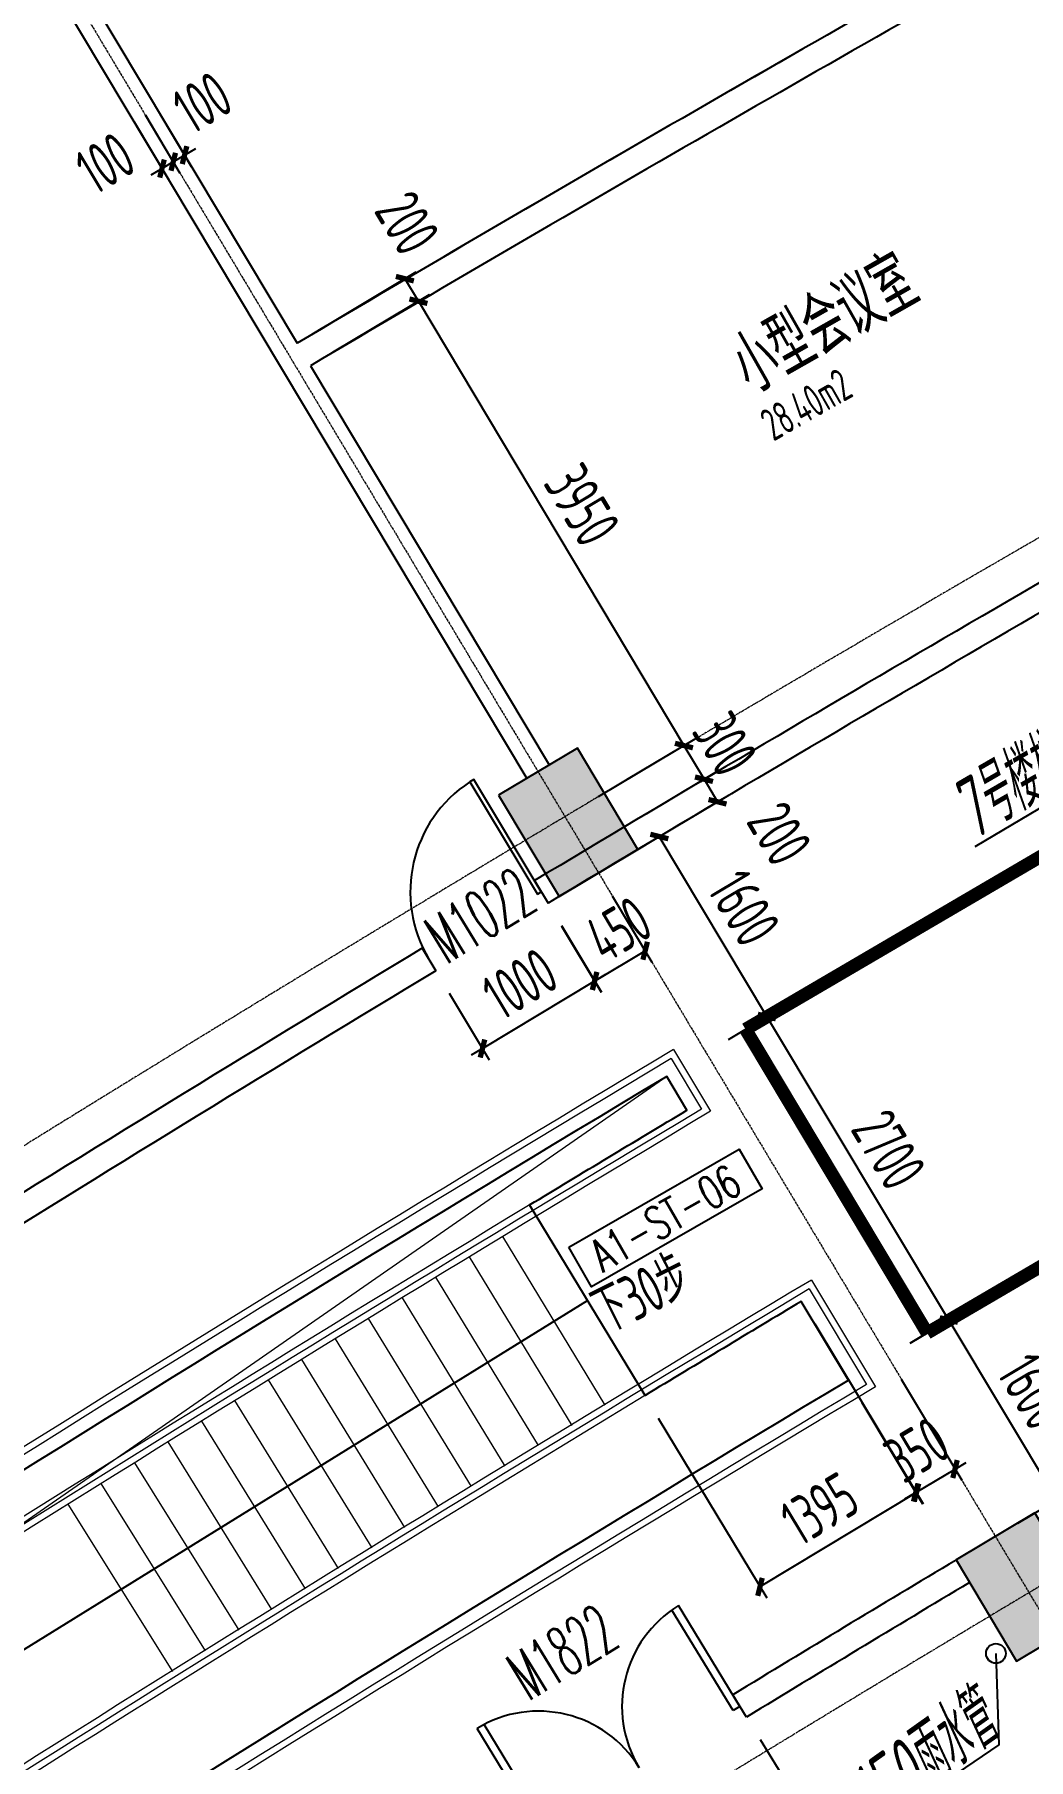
# Model space of a CAD drawing. Header units: millimetres. Extents: x 0 to 12110233, y -6694180 to 0.
# Drawn here: x 11616322 to 11623906, y -6436506 to -6423342 of the extents above; entities that cross this region are included whole.
import ezdxf
from ezdxf.enums import TextEntityAlignment as Align

# ---------------------------------------------------------------- set-up
doc = ezdxf.new("R2010")
doc.units = ezdxf.units.MM
doc.header["$LTSCALE"] = 10
for name, pattern in [('A1-RG-AXIS-3~4F$0$CENTER', [50.8, 31.75, -6.35, 6.35, -6.35]), ('A1-RI-F3$0$DASHDOT', [1, 0.5, -0.25, 0, -0.25]), ('A1-RI-F3$0$HIDDEN2', [0.1875, 0.125, -0.0625])]:
    doc.linetypes.add(name, pattern=pattern)
for name, color, linetype in [('A1-RD-3F$0$A-GLAZ', 140, 'Continuous'), ('A1-RD-3F$0$A-louban', 5, 'Continuous'), ('A1-RG-AXIS-3~4F$0$A-COLU-HATH', 8, 'Continuous'), ('A1-RG-AXIS-3~4F$0$A-COLUMN', 7, 'Continuous'), ('A1-RG-AXIS-3~4F$0$A2-RG-AXIS-150$0$A-DIMS-100', 1, 'Continuous'), ('A1-RI-F3$0$$1$A-SYMB-NUMB-T', 4, 'Continuous'), ('A1-RI-F3$0$$3$A-SYMB', 4, 'Continuous'), ('A1-RI-F3$0$0M-防火分区、防烟分区', 30, 'A1-RI-F3$0$DASHDOT'), ('A1-RI-F3$0$0P-RW-GR-V', 210, 'Continuous'), ('A1-RI-F3$0$A-DIMS-1：100', 1, 'Continuous'), ('A1-RI-F3$0$A-DOOR', 32, 'Continuous'), ('A1-RI-F3$0$A-FUZHUXIAN', 55, 'A1-RI-F3$0$HIDDEN2'), ('A1-RI-F3$0$A-SYMB', 4, 'Continuous'), ('A1-RI-F3$0$A-SYMB-AREA', 4, 'Continuous'), ('A1-RI-F3$0$A-SYMB-NAME', 4, 'Continuous'), ('A1-RI-F3$0$A-SYMB-STRS', 1, 'Continuous'), ('A1-RI-F3$0$A-TEXT', 4, 'Continuous'), ('A1-RI-F3$0$A-TEXT1', 4, 'Continuous'), ('A1-RI-F3$0$A-WALL', 7, 'Continuous'), ('A1-RI-F3$0$A1-RI-F3$0$A-DETL-PEN1', 245, 'Continuous'), ('A1-RI-F3$0$A1-RI-F3$0$A-DETL-PEN2', 233, 'Continuous'), ('A1-RI-F3$0$Crescent canopy$0$A-DETL-PEN1', 245, 'Continuous'), ('A1-RI-F3$0$Crescent canopy$0$A-DETL-PEN2', 233, 'Continuous'), ('A1-RI-F3$0$N-SYMB-DOOR', 13, 'Continuous'), ('A1-RI-F3$0$N-SYMB-DOOR1', 13, 'Continuous'), ('A1-RI-F3$0$N-SYMB-DOOR2', 13, 'Continuous')]:
    doc.layers.add(name, color=color, linetype=linetype)
for name, color, linetype, lineweight in [('A1-RG-AXIS-3~4F$0$A-GRID', 1, 'A1-RG-AXIS-3~4F$0$CENTER', 9), ('A1-RI-F3$0$A-HOLE', 2, 'Continuous', 5), ('A1-RI-F3$0$A-STRA-HRAL', 3, 'Continuous', 9), ('A1-RI-F3$0$A-STRS', 50, 'Continuous', 9)]:
    doc.layers.add(name, color=color, linetype=linetype, lineweight=lineweight)
doc.styles.add('A1-RG-AXIS-3~4F$0$A2-RG-AXIS-150$0$XD2008', font='romans.shx', dxfattribs={"width": 0.7})
doc.styles.add('A1-RI-F3$0$$1$ECADI-TXT', font='simplex.shx', dxfattribs={"bigfont": 'hztxt.shx'})
doc.styles.add('A1-RI-F3$0$ECADI', font='gbeitc.shx', dxfattribs={"width": 0.7, "bigfont": 'gbcbig.shx'})
doc.styles.add('A1-RI-F3$0$ECADI-SYM', font='simplex.shx', dxfattribs={"width": 0.7, "bigfont": 'hztxt.shx'})
doc.styles.add('A1-RI-F3$0$HZTXT', font='hzs-1.shx', dxfattribs={"width": 0.7, "bigfont": 'xd-hztxt.shx'})
doc.styles.add('A1-RI-F3$0$XD2008', font='xd-hzs.shx', dxfattribs={"width": 0.7, "bigfont": 'xd-hztxt.shx'})
doc.dimstyles.new('A1-RG-AXIS-3~4F$0$A2-RG-AXIS-150$0$XD100', dxfattribs={"dimscale": 100, "dimtxt": 5.5, "dimasz": 1.5, "dimexe": 1, "dimexo": 2, "dimgap": 0.5, "dimtad": 1, "dimdec": 0, "dimdsep": 46, "dimtxsty": 'A1-RG-AXIS-3~4F$0$A2-RG-AXIS-150$0$XD2008', "dimblk": 'A1-RG-AXIS-3~4F$0$A2-RG-AXIS-150$0$_ArchTick', "dimcen": 2.5, "dimclrt": 4, "dimaunit": 1, "dimadec": 3, "dimazin": 0, "dimtfac": 1, "dimtdec": 0, "dimtix": 1, "dimtmove": 0, "dimatfit": 3, "dimfxl": 0, "dimtolj": 1, "dimtzin": 0, "dimarcsym": 0})
doc.dimstyles.new('A1-RI-F3$0$XD100$0', dxfattribs={"dimscale": 100, "dimtxt": 3.5, "dimasz": 2, "dimexe": 1, "dimexo": 2, "dimgap": 1, "dimtad": 1, "dimdec": 0, "dimdsep": 46, "dimtxsty": 'A1-RI-F3$0$XD2008', "dimblk1": 'A1-RI-F3$0$_ArchTick', "dimblk2": 'A1-RI-F3$0$_ArchTick', "dimsah": 1, "dimcen": 2.5, "dimclrd": 1, "dimclre": 1, "dimclrt": 4, "dimaunit": 1, "dimadec": 0, "dimazin": 0, "dimtfac": 1, "dimtdec": 0, "dimtix": 1, "dimtmove": 2, "dimatfit": 3, "dimfxl": 0, "dimtolj": 1, "dimtzin": 0, "dimarcsym": 0})

# ---------------------------------------------------------------- blocks, each defined once
blk = doc.blocks.new('A1-RI-F3$0$A1wenzi')
at = {"layer": 'A1-RI-F3$0$A-SYMB-NAME', "style": 'A1-RI-F3$0$HZTXT', "width": 0.7}
blk.add_attdef('QIANGDIANG', (11589786, -6445221), '', height=350, dxfattribs=at)
blk = doc.blocks.new('A1-RI-F3$0$$1$ECADI-TAG-CODE')
at = {"layer": 'A1-RI-F3$0$$1$A-SYMB-NUMB-T', "color": 1}
blk.add_lwpolyline([(0, 3.5), (15, 3.5), (15, 0), (0, 0)], close=True, dxfattribs=at)
at = {"layer": 'A1-RI-F3$0$$1$A-SYMB-NUMB-T', "style": 'A1-RI-F3$0$$1$ECADI-TXT', "width": 0.7}
blk.add_attdef('CODE', text='', height=2.5, dxfattribs=at).set_placement((7.5, 1.75), align=Align.MIDDLE_CENTER)
blk = doc.blocks.new('A1-RD-3F')
at = {"layer": 'A1-RD-3F$0$A-GLAZ', "ltscale": 0.25}
for radius, start, end in [(292500, 108.926088, 127.887577), (292800, 117.388439, 127.828852)]:
    blk.add_arc((11778731.9, -6694178.6), radius, start, end, dxfattribs=at)
at = {"layer": 'A1-RD-3F$0$A-louban'}
blk.add_lwpolyline([(11592588.1, -6454464.8), (11599156.3, -6462911.6, -0.0824084), (11683479, -6417305.5)], format="xyb", dxfattribs=at)
blk.add_lwpolyline([(11620099.3, -6432273.8, -0.0011445), (11621300, -6431550.3), (11621146, -6431292.8, 0.0212414), (11599681.6, -6445423.8), (11601257.4, -6447607.7, -0.0209655), (11622531.6, -6433610.2), (11622172.4, -6433009.4, 0.0011429), (11620980, -6433727.9)], format="xyb", close=True, dxfattribs=at)
blk = doc.blocks.new('A1-RI-F3$0$_ArchTick')
at = {"color": 0, "linetype": 'ByBlock', "const_width": 0.4}
blk.add_lwpolyline([(-0.5, -0.5), (0.5, 0.5)], dxfattribs=at)
blk = doc.blocks.new('*D181')
at = {"layer": 'A1-RI-F3$0$A-DIMS-1：100', "color": 1, "linetype": 'ByBlock', "lineweight": -2}
for p, q in [((11621859, -6436352), (11622223, -6436946)), ((11620636, -6437801), (11622171, -6436860)), ((11620325, -6437293), (11620688, -6437886))]:
    blk.add_line(p, q, dxfattribs=at)
at = {"layer": 'A1-RI-F3$0$A-DIMS-1：100', "color": 1, "linetype": 'ByBlock', "lineweight": -2, "xscale": 100, "yscale": 100, "zscale": 100}
for p, rotation in [((11622171, -6436860), 31.48897489353568), ((11620636, -6437801), 211.4889748935356)]:
    blk.add_blockref('A1-RI-F3$0$_ArchTick', p, dxfattribs=dict(at, rotation=rotation))
at = {"layer": 'A1-RI-F3$0$A-DIMS-1：100', "color": 4, "linetype": 'ByBlock', "insert": (11621260, -6437096), "char_height": 350, "attachment_point": 5, "rotation": 31.489, "style": 'A1-RI-F3$0$XD2008'}
blk.add_mtext('\\A1;1800', dxfattribs=at)
blk = doc.blocks.new('A1-RI-F3$0$A-X-D2-60$0$d1000')
at = {"layer": 'A1-RI-F3$0$A-DOOR'}
blk.add_lwpolyline([(1257258, 175907), (1257258, 175942), (1256258, 175942), (1256258, 175907)], close=True, dxfattribs=at)
blk.add_arc((1257258, 175942), 1000, 182.0058, 269.9549, dxfattribs=at)
blk = doc.blocks.new('A1-RI-F3$0$5erhfh')
at = {"layer": 'A1-RI-F3$0$A-SYMB-AREA', "style": 'A1-RI-F3$0$ECADI', "width": 0.7}
blk.add_attdef('340M2', text='', height=2.5, dxfattribs=at).set_placement((0, 1.25), align=Align.MIDDLE_LEFT)
at = {"layer": 'A1-RI-F3$0$A-SYMB-NAME', "style": 'A1-RI-F3$0$ECADI', "width": 0.7}
blk.add_attdef('CHINESENAME', (-12.29, 3.09), '', height=4.5, dxfattribs=at)
blk = doc.blocks.new('*D200')
at = {"layer": 'A1-RI-F3$0$A-DIMS-1：100', "color": 1, "linetype": 'ByBlock', "lineweight": -2}
for p, q in [((11618599, -6425766), (11619337, -6425326)), ((11619251, -6425377), (11621277, -6428768)), ((11620625, -6429157), (11621363, -6428717))]:
    blk.add_line(p, q, dxfattribs=at)
at = {"layer": 'A1-RI-F3$0$A-DIMS-1：100', "color": 1, "linetype": 'ByBlock', "lineweight": -2, "xscale": 100, "yscale": 100, "zscale": 100}
for p, rotation in [((11619251, -6425377), 120.8566284943706), ((11621277, -6428768), 300.8566284943706)]:
    blk.add_blockref('A1-RI-F3$0$_ArchTick', p, dxfattribs=dict(at, rotation=rotation))
at = {"layer": 'A1-RI-F3$0$A-DIMS-1：100', "color": 4, "linetype": 'ByBlock', "insert": (11620500, -6426932), "char_height": 350, "attachment_point": 5, "rotation": 300.8566, "style": 'A1-RI-F3$0$XD2008'}
blk.add_mtext('\\A1;3950', dxfattribs=at)
blk = doc.blocks.new('*D201')
at = {"layer": 'A1-RI-F3$0$A-DIMS-1：100', "color": 1, "linetype": 'ByBlock', "lineweight": -2}
for p, q in [((11618497, -6425595), (11619234, -6425154)), ((11619251, -6425377), (11619148, -6425205)), ((11618599, -6425766), (11619336, -6425326))]:
    blk.add_line(p, q, dxfattribs=at)
at = {"layer": 'A1-RI-F3$0$A-DIMS-1：100', "color": 1, "linetype": 'ByBlock', "lineweight": -2, "xscale": 100, "yscale": 100, "zscale": 100}
for p, rotation in [((11619148, -6425205), 120.8749602103456), ((11619251, -6425377), 300.8749602103456)]:
    blk.add_blockref('A1-RI-F3$0$_ArchTick', p, dxfattribs=dict(at, rotation=rotation))
at = {"layer": 'A1-RI-F3$0$A-DIMS-1：100', "color": 4, "linetype": 'ByBlock', "insert": (11619166, -6424781), "char_height": 350, "attachment_point": 5, "rotation": 300.875, "style": 'A1-RI-F3$0$XD2008'}
blk.add_mtext('\\A1;200', dxfattribs=at)
blk = doc.blocks.new('*D334')
at = {"layer": 'A1-RI-F3$0$A-DIMS-1：100', "color": 1, "linetype": 'ByBlock', "lineweight": -2}
for p, q in [((11623004, -6433328), (11623384, -6433101)), ((11623298, -6433152), (11624119, -6434525)), ((11623825, -6434701), (11624205, -6434474))]:
    blk.add_line(p, q, dxfattribs=at)
at = {"layer": 'A1-RI-F3$0$A-DIMS-1：100', "color": 1, "linetype": 'ByBlock', "lineweight": -2, "xscale": 100, "yscale": 100, "zscale": 100}
for p, rotation in [((11623298, -6433152), 120.8749602104098), ((11624119, -6434525), 300.8749602104098)]:
    blk.add_blockref('A1-RI-F3$0$_ArchTick', p, dxfattribs=dict(at, rotation=rotation))
at = {"layer": 'A1-RI-F3$0$A-DIMS-1：100', "color": 4, "linetype": 'ByBlock', "insert": (11623944, -6433697), "char_height": 350, "attachment_point": 5, "rotation": 300.875, "style": 'A1-RI-F3$0$XD2008'}
blk.add_mtext('\\A1;1600', dxfattribs=at)
blk = doc.blocks.new('*D335')
at = {"layer": 'A1-RI-F3$0$A-DIMS-1：100', "color": 1, "linetype": 'ByBlock', "lineweight": -2}
for p, q in [((11621618, -6431010), (11621994, -6430785)), ((11623297, -6433152), (11621909, -6430836)), ((11623006, -6433326), (11623383, -6433100))]:
    blk.add_line(p, q, dxfattribs=at)
at = {"layer": 'A1-RI-F3$0$A-DIMS-1：100', "color": 1, "linetype": 'ByBlock', "lineweight": -2, "xscale": 100, "yscale": 100, "zscale": 100}
for p, rotation in [((11621909, -6430836), 120.93862216138), ((11623297, -6433152), 300.93862216138)]:
    blk.add_blockref('A1-RI-F3$0$_ArchTick', p, dxfattribs=dict(at, rotation=rotation))
at = {"layer": 'A1-RI-F3$0$A-DIMS-1：100', "color": 4, "linetype": 'ByBlock', "insert": (11622839, -6431852), "char_height": 350, "attachment_point": 5, "rotation": 300.9386, "style": 'A1-RI-F3$0$XD2008'}
blk.add_mtext('\\A1;2700', dxfattribs=at)
blk = doc.blocks.new('*D336')
at = {"layer": 'A1-RI-F3$0$A-DIMS-1：100', "color": 1, "linetype": 'ByBlock', "lineweight": -2}
for p, q in [((11620797, -6429637), (11621175, -6429411)), ((11621910, -6430836), (11621089, -6429462)), ((11621618, -6431010), (11621996, -6430784))]:
    blk.add_line(p, q, dxfattribs=at)
at = {"layer": 'A1-RI-F3$0$A-DIMS-1：100', "color": 1, "linetype": 'ByBlock', "lineweight": -2, "xscale": 100, "yscale": 100, "zscale": 100}
for p, rotation in [((11621089, -6429462), 120.8749602104617), ((11621910, -6430836), 300.8749602104617)]:
    blk.add_blockref('A1-RI-F3$0$_ArchTick', p, dxfattribs=dict(at, rotation=rotation))
at = {"layer": 'A1-RI-F3$0$A-DIMS-1：100', "color": 4, "linetype": 'ByBlock', "insert": (11621736, -6430008), "char_height": 350, "attachment_point": 5, "rotation": 300.875, "style": 'A1-RI-F3$0$XD2008'}
blk.add_mtext('\\A1;1600', dxfattribs=at)
blk = doc.blocks.new('*D338')
at = {"layer": 'A1-RI-F3$0$A-DIMS-1：100', "color": 1, "linetype": 'ByBlock', "lineweight": -2}
for p, q in [((11620342, -6430142), (11620648, -6430650)), ((11620596, -6430564), (11620682, -6430512)), ((11619740, -6431080), (11620596, -6430564)), ((11619486, -6430658), (11619791, -6431165)), ((11619740, -6431080), (11619654, -6431131))]:
    blk.add_line(p, q, dxfattribs=at)
at = {"layer": 'A1-RI-F3$0$A-DIMS-1：100', "color": 1, "linetype": 'ByBlock', "lineweight": -2, "xscale": 100, "yscale": 100, "zscale": 100}
for p, rotation in [((11620596, -6430564), 211.0516272449385), ((11619740, -6431080), 31.05162724493853)]:
    blk.add_blockref('A1-RI-F3$0$_ArchTick', p, dxfattribs=dict(at, rotation=rotation))
at = {"layer": 'A1-RI-F3$0$A-DIMS-1：100', "color": 4, "linetype": 'ByBlock', "insert": (11620026, -6430586), "char_height": 350, "attachment_point": 5, "rotation": 31.0516, "style": 'A1-RI-F3$0$XD2008'}
blk.add_mtext('\\A1;1000', dxfattribs=at)
blk = doc.blocks.new('*D339')
at = {"layer": 'A1-RI-F3$0$A-DIMS-1：100', "color": 1, "linetype": 'ByBlock', "lineweight": -2}
for p, q in [((11620730, -6429914), (11621032, -6430420)), ((11620343, -6430145), (11620646, -6430651)), ((11620595, -6430565), (11620981, -6430334))]:
    blk.add_line(p, q, dxfattribs=at)
at = {"layer": 'A1-RI-F3$0$A-DIMS-1：100', "color": 1, "linetype": 'ByBlock', "lineweight": -2, "xscale": 100, "yscale": 100, "zscale": 100}
for p, rotation in [((11620981, -6430334), 30.87496021033841), ((11620595, -6430565), 210.8749602103384)]:
    blk.add_blockref('A1-RI-F3$0$_ArchTick', p, dxfattribs=dict(at, rotation=rotation))
at = {"layer": 'A1-RI-F3$0$A-DIMS-1：100', "color": 4, "linetype": 'ByBlock', "insert": (11620778, -6430171), "char_height": 350, "attachment_point": 5, "rotation": 30.875, "style": 'A1-RI-F3$0$XD2008'}
blk.add_mtext('\\A1;450', dxfattribs=at)
blk = doc.blocks.new('*D340')
at = {"layer": 'A1-RI-F3$0$A-DIMS-1：100', "color": 1, "linetype": 'ByBlock', "lineweight": -2}
for p, q in [((11620841, -6429028), (11621362, -6428717)), ((11621277, -6428768), (11621225, -6428682)), ((11621277, -6428768), (11621430, -6429025)), ((11620995, -6429286), (11621516, -6428974)), ((11621430, -6429025), (11621482, -6429111))]:
    blk.add_line(p, q, dxfattribs=at)
at = {"layer": 'A1-RI-F3$0$A-DIMS-1：100', "color": 1, "linetype": 'ByBlock', "lineweight": -2, "xscale": 100, "yscale": 100, "zscale": 100}
for p, rotation in [((11621277, -6428768), 300.8749602101616), ((11621430, -6429025), 120.8749602101616)]:
    blk.add_blockref('A1-RI-F3$0$_ArchTick', p, dxfattribs=dict(at, rotation=rotation))
at = {"layer": 'A1-RI-F3$0$A-DIMS-1：100', "color": 4, "linetype": 'ByBlock', "insert": (11621590, -6428756), "char_height": 350, "attachment_point": 5, "rotation": 300.875, "style": 'A1-RI-F3$0$XD2008'}
blk.add_mtext('\\A1;300', dxfattribs=at)
blk = doc.blocks.new('*D341')
at = {"layer": 'A1-RI-F3$0$A-DIMS-1：100', "color": 1, "linetype": 'ByBlock', "lineweight": -2}
for p, q in [((11620995, -6429286), (11621516, -6428974)), ((11621430, -6429025), (11621533, -6429197)), ((11621097, -6429457), (11621619, -6429146))]:
    blk.add_line(p, q, dxfattribs=at)
at = {"layer": 'A1-RI-F3$0$A-DIMS-1：100', "color": 1, "linetype": 'ByBlock', "lineweight": -2, "xscale": 100, "yscale": 100, "zscale": 100}
for p, rotation in [((11621430, -6429025), 120.8749777688524), ((11621533, -6429197), 300.8749777688524)]:
    blk.add_blockref('A1-RI-F3$0$_ArchTick', p, dxfattribs=dict(at, rotation=rotation))
at = {"layer": 'A1-RI-F3$0$A-DIMS-1：100', "color": 4, "linetype": 'ByBlock', "insert": (11622005, -6429441), "char_height": 350, "attachment_point": 5, "rotation": 300.875, "style": 'A1-RI-F3$0$XD2008'}
blk.add_mtext('\\A1;200', dxfattribs=at)
blk = doc.blocks.new('*D392')
at = {"layer": 'A1-RI-F3$0$A-DIMS-1：100', "color": 1, "linetype": 'ByBlock', "lineweight": -2}
for p, q in [((11622935, -6433602), (11623397, -6434375)), ((11622634, -6433782), (11623096, -6434554)), ((11623045, -6434469), (11623345, -6434289)), ((11623345, -6434289), (11623431, -6434238)), ((11623045, -6434469), (11622959, -6434520))]:
    blk.add_line(p, q, dxfattribs=at)
at = {"layer": 'A1-RI-F3$0$A-DIMS-1：100', "color": 1, "linetype": 'ByBlock', "lineweight": -2, "xscale": 100, "yscale": 100, "zscale": 100}
for p, rotation in [((11623345, -6434289), 210.8749602102899), ((11623045, -6434469), 30.87496021028986)]:
    blk.add_blockref('A1-RI-F3$0$_ArchTick', p, dxfattribs=dict(at, rotation=rotation))
at = {"layer": 'A1-RI-F3$0$A-DIMS-1：100', "color": 4, "linetype": 'ByBlock', "insert": (11623054, -6434143), "char_height": 350, "attachment_point": 5, "rotation": 30.875, "style": 'A1-RI-F3$0$XD2008'}
blk.add_mtext('\\A1;350', dxfattribs=at)
blk = doc.blocks.new('*D393')
at = {"layer": 'A1-RI-F3$0$A-DIMS-1：100', "color": 1, "linetype": 'ByBlock', "lineweight": -2}
for p, q in [((11622276, -6433181), (11623103, -6434554)), ((11621081, -6433900), (11621909, -6435273)), ((11623051, -6434468), (11621857, -6435188))]:
    blk.add_line(p, q, dxfattribs=at)
at = {"layer": 'A1-RI-F3$0$A-DIMS-1：100', "color": 1, "linetype": 'ByBlock', "lineweight": -2, "xscale": 100, "yscale": 100, "zscale": 100}
for p, rotation in [((11623051, -6434468), 31.07202063907002), ((11621857, -6435188), 211.07202063907)]:
    blk.add_blockref('A1-RI-F3$0$_ArchTick', p, dxfattribs=dict(at, rotation=rotation))
at = {"layer": 'A1-RI-F3$0$A-DIMS-1：100', "color": 4, "linetype": 'ByBlock', "insert": (11622312, -6434592), "char_height": 350, "attachment_point": 5, "rotation": 31.072, "style": 'A1-RI-F3$0$XD2008'}
blk.add_mtext('\\A1;1395', dxfattribs=at)
blk = doc.blocks.new('*D402')
at = {"layer": 'A1-RI-F3$0$A-DIMS-1：100', "color": 1, "linetype": 'ByBlock', "lineweight": -2}
for p, q in [((11617252, -6423903), (11617518, -6424348)), ((11617167, -6423955), (11617432, -6424399)), ((11617381, -6424313), (11617295, -6424365)), ((11617381, -6424313), (11617467, -6424262)), ((11617467, -6424262), (11617553, -6424211))]:
    blk.add_line(p, q, dxfattribs=at)
at = {"layer": 'A1-RI-F3$0$A-DIMS-1：100', "color": 1, "linetype": 'ByBlock', "lineweight": -2, "xscale": 100, "yscale": 100, "zscale": 100}
for p, rotation in [((11617467, -6424262), 210.8749602106316), ((11617381, -6424313), 30.87496021063167)]:
    blk.add_blockref('A1-RI-F3$0$_ArchTick', p, dxfattribs=dict(at, rotation=rotation))
at = {"layer": 'A1-RI-F3$0$A-DIMS-1：100', "color": 4, "linetype": 'ByBlock', "insert": (11617603, -6423860), "char_height": 350, "attachment_point": 5, "rotation": 30.875, "style": 'A1-RI-F3$0$XD2008'}
blk.add_mtext('\\A1;100', dxfattribs=at)
blk = doc.blocks.new('*D403')
at = {"layer": 'A1-RI-F3$0$A-DIMS-1：100', "color": 1, "linetype": 'ByBlock', "lineweight": -2}
for p, q in [((11617083, -6424009), (11617346, -6424450)), ((11617168, -6423958), (11617432, -6424399)), ((11617381, -6424313), (11617295, -6424365)), ((11617381, -6424313), (11617467, -6424262)), ((11617295, -6424365), (11617209, -6424416))]:
    blk.add_line(p, q, dxfattribs=at)
at = {"layer": 'A1-RI-F3$0$A-DIMS-1：100', "color": 1, "linetype": 'ByBlock', "lineweight": -2, "xscale": 100, "yscale": 100, "zscale": 100}
for p, rotation in [((11617295, -6424365), 30.87496021017363), ((11617381, -6424313), 210.8749602101736)]:
    blk.add_blockref('A1-RI-F3$0$_ArchTick', p, dxfattribs=dict(at, rotation=rotation))
at = {"layer": 'A1-RI-F3$0$A-DIMS-1：100', "color": 4, "linetype": 'ByBlock', "insert": (11616862, -6424323), "char_height": 350, "attachment_point": 5, "rotation": 30.875, "style": 'A1-RI-F3$0$XD2008'}
blk.add_mtext('\\A1;100', dxfattribs=at)
blk = doc.blocks.new('A1-RI-F3$0$mc')
at = {"layer": 'A1-RI-F3$0$N-SYMB-DOOR', "style": 'A1-RI-F3$0$ECADI-SYM', "width": 0.7}
for tag, p in [('门窗主编号1', (55.7, -311.3)), ('门窗主编号2', (667.6, -311.3))]:
    blk.add_attdef(tag, p, '', height=180, dxfattribs=at)
at = {"layer": 'A1-RI-F3$0$N-SYMB-DOOR', "style": 'A1-RI-F3$0$ECADI-SYM', "width": 0.7, "flags": 1}
for tag, p in [('洞口尺寸(宽X高)', (55.6, -717.2)), ('备注', (57.1, -921.2))]:
    blk.add_attdef(tag, p, '', height=180, dxfattribs=at)
at = {"layer": 'A1-RI-F3$0$N-SYMB-DOOR1', "style": 'A1-RI-F3$0$ECADI-SYM', "width": 0.7}
blk.add_attdef('门窗辅编号1', (55.7, -516.1), '', height=180, dxfattribs=at)
at = {"layer": 'A1-RI-F3$0$N-SYMB-DOOR2', "style": 'A1-RI-F3$0$ECADI-SYM', "width": 0.7}
blk.add_attdef('门窗辅编号2', (311.5, -516.1), '', height=180, dxfattribs=at)
blk = doc.blocks.new('A1-RG-AXIS-3~4F$0$A2-RG-AXIS-150$0$_ArchTick')
at = {"color": 0, "linetype": 'ByBlock', "const_width": 0.4}
blk.add_lwpolyline([(-0.5, -0.5), (0.5, 0.5)], dxfattribs=at)
blk = doc.blocks.new('*D711')
at = {"layer": 'A1-RG-AXIS-3~4F$0$A2-RG-AXIS-150$0$A-DIMS-100', "color": 0, "lineweight": -2, "ltscale": 3}
for p, q in [((11670910, -6387267), (11670916, -6387284)), ((11580897, -6435951), (11580908, -6435965))]:
    blk.add_line(p, q, dxfattribs=at)
blk.add_arc((11778732, -6694179), 325182, 109.35703, 127.45663, dxfattribs=at)
at = {"layer": 'A1-RG-AXIS-3~4F$0$A2-RG-AXIS-150$0$A-DIMS-100', "color": 0, "lineweight": -2, "ltscale": 3, "xscale": 150, "yscale": 150, "zscale": 150}
for p, rotation in [((11670949, -6387378), 19.35703132825471), ((11580969, -6436044), 217.4566338573137)]:
    blk.add_blockref('A1-RG-AXIS-3~4F$0$A2-RG-AXIS-150$0$_ArchTick', p, dxfattribs=dict(at, rotation=rotation))
at = {"layer": 'A1-RG-AXIS-3~4F$0$A2-RG-AXIS-150$0$A-DIMS-100', "color": 4, "ltscale": 3, "insert": (11623903, -6407911), "char_height": 375, "attachment_point": 5, "rotation": 28.4068, "style": 'A1-RG-AXIS-3~4F$0$A2-RG-AXIS-150$0$XD2008'}
blk.add_mtext('\\A1;18°5\'59"', dxfattribs=at)
blk = doc.blocks.new('A1-RG-AXIS-3~4F$0$colu')
at = {"layer": 'A1-RG-AXIS-3~4F$0$A-COLU-HATH', "linetype": 'ByBlock'}
h = blk.add_hatch(color=256, dxfattribs=at)
h.paths.add_polyline_path([(11645506, -6407138), (11645842, -6407864), (11645388, -6408074), (11645053, -6407348)])
h.paths.add_polyline_path([(11672567, -6404095), (11672841, -6404846), (11673311, -6404675), (11673037, -6403924)])
h.paths.add_polyline_path([(11669749, -6396288), (11670092, -6397229), (11670562, -6397058), (11670219, -6396117)])
h.paths.add_polyline_path([(11648218, -6414201), (11648554, -6414927), (11649008, -6414718), (11648672, -6413991)])
h.paths.add_polyline_path([(11630302, -6423285), (11630693, -6423983), (11631129, -6423739), (11630739, -6423040)])
h.paths.add_polyline_path([(11626248, -6416039), (11626639, -6416737), (11627075, -6416493), (11626684, -6415795)])
h.paths.add_polyline_path([(11604911, -6438704), (11605417, -6439448), (11605996, -6439055), (11605490, -6438311)])
h.paths.add_polyline_path([(11612319, -6433818), (11612802, -6434577), (11613393, -6434200), (11612909, -6433442)])
h.paths.add_polyline_path([(11678236, -6409178), (11678568, -6410121), (11679228, -6409889), (11678897, -6408946)])
h.paths.add_polyline_path([(11591264, -6433839), (11591159, -6433557), (11590222, -6433908), (11590400, -6434382)])
h.paths.add_polyline_path([(11582706, -6437301), (11582516, -6436795), (11581580, -6437146), (11581700, -6437471)])
h.paths.add_polyline_path([(11606395, -6455924), (11606921, -6456654), (11607489, -6456244), (11606962, -6455514)])
h.paths.add_polyline_path([(11613307, -6451074), (11613812, -6451818), (11614392, -6451425), (11613886, -6450680)])
h.paths.add_polyline_path([(11620356, -6446424), (11620839, -6447183), (11621430, -6446806), (11620946, -6446047)])
h.paths.add_polyline_path([(11627535, -6441978), (11627997, -6442751), (11628598, -6442392), (11628136, -6441619)])
h.paths.add_polyline_path([(11634839, -6437741), (11635279, -6438526), (11635889, -6438184), (11635450, -6437399)])
h.paths.add_polyline_path([(11642262, -6433715), (11642678, -6434512), (11643299, -6434188), (11642882, -6433391)])
h.paths.add_polyline_path([(11657439, -6426310), (11657809, -6427131), (11658447, -6426843), (11658077, -6426022)])
h.paths.add_polyline_path([(11665180, -6422938), (11665527, -6423769), (11666173, -6423499), (11665826, -6422668)])
h.paths.add_polyline_path([(11673015, -6419789), (11673338, -6420629), (11673991, -6420379), (11673669, -6419538)])
h.paths.add_polyline_path([(11675949, -6402668), (11676281, -6403611), (11676941, -6403379), (11676610, -6402436)])
h.paths.add_polyline_path([(11632163, -6412872), (11631542, -6413196), (11632283, -6414615), (11632904, -6414290)])
h.paths.add_polyline_path([(11648553, -6404923), (11647915, -6405211), (11648573, -6406669), (11649211, -6406381)])
h.paths.add_polyline_path([(11590472, -6449024), (11591080, -6449817), (11591635, -6449392), (11591027, -6448598)])
h.paths.add_polyline_path([(11601626, -6449315), (11602153, -6450044), (11602720, -6449635), (11602194, -6448905)])
h.paths.add_polyline_path([(11597647, -6443800), (11598174, -6444530), (11598741, -6444120), (11598215, -6443391)])
h.paths.add_polyline_path([(11600306, -6431919), (11600812, -6432664), (11601391, -6432270), (11600885, -6431526)])
h.paths.add_polyline_path([(11615974, -6439552), (11616458, -6440311), (11617048, -6439934), (11616564, -6439175)])
h.paths.add_polyline_path([(11615655, -6422109), (11616117, -6422881), (11616718, -6422522), (11616256, -6421750)])
h.paths.add_polyline_path([(11619863, -6429147), (11620325, -6429919), (11620926, -6429560), (11620464, -6428788)])
h.paths.add_polyline_path([(11630859, -6430629), (11631299, -6431414), (11631910, -6431072), (11631470, -6430287)])
h.paths.add_polyline_path([(11627539, -6424694), (11627978, -6425480), (11628589, -6425138), (11628150, -6424353)])
h.paths.add_polyline_path([(11638488, -6426491), (11638905, -6427289), (11639525, -6426965), (11639108, -6426167)])
h.paths.add_polyline_path([(11646232, -6422575), (11646626, -6423384), (11647255, -6423078), (11646862, -6422268)])
h.paths.add_polyline_path([(11654086, -6418882), (11654456, -6419702), (11655094, -6419414), (11654724, -6418594)])
h.paths.add_polyline_path([(11659423, -6409141), (11659770, -6409971), (11660416, -6409702), (11660069, -6408871)])
h.paths.add_polyline_path([(11662042, -6415416), (11662388, -6416247), (11663034, -6415977), (11662688, -6415147)])
h.paths.add_polyline_path([(11670094, -6412181), (11670417, -6413021), (11671070, -6412770), (11670748, -6411930)])
edge = h.paths.add_edge_path()
edge.add_arc((11595249, -6454684), 425, 0, 360)
h.paths.add_polyline_path([(11585545, -6442594), (11586154, -6443388), (11586709, -6442962), (11586101, -6442168)])
h.paths.add_polyline_path([(11592849, -6437150), (11593376, -6437880), (11593943, -6437471), (11593417, -6436741)])
h.paths.add_polyline_path([(11608730, -6444330), (11609235, -6445075), (11609815, -6444682), (11609309, -6443937)])
h.paths.add_polyline_path([(11607910, -6426904), (11608394, -6427663), (11608984, -6427286), (11608500, -6426527)])
h.paths.add_polyline_path([(11623353, -6434983), (11623815, -6435756), (11624415, -6435396), (11623953, -6434624)])
h.paths.add_polyline_path([(11623535, -6417538), (11623974, -6418324), (11624585, -6417982), (11624146, -6417197)])
h.paths.add_polyline_path([(11635339, -6420464), (11635756, -6421262), (11636376, -6420938), (11635960, -6420140)])
h.paths.add_polyline_path([(11643258, -6416460), (11643651, -6417269), (11644281, -6416963), (11643887, -6416153)])
h.paths.add_polyline_path([(11651288, -6412684), (11651658, -6413504), (11652296, -6413216), (11651926, -6412396)])
h.paths.add_polyline_path([(11656266, -6401573), (11656651, -6402496), (11657297, -6402226), (11656912, -6401304)])
h.paths.add_polyline_path([(11664718, -6398177), (11665077, -6399111), (11665730, -6398860), (11665372, -6397926)])
h.paths.add_polyline_path([(11667657, -6405832), (11667980, -6406673), (11668633, -6406422), (11668311, -6405582)])
h.paths.add_polyline_path([(11673265, -6395025), (11673596, -6395969), (11674256, -6395737), (11673925, -6394793)])
edge = h.paths.add_edge_path()
edge.add_arc((11681417, -6417175), 425, 0, 360)
edge = h.paths.add_edge_path()
edge.add_arc((11600176, -6461115), 425, 0, 360)
edge = h.paths.add_edge_path()
edge.add_arc((11640554, -6410101), 425, 0, 360)
at = {"layer": 'A1-RG-AXIS-3~4F$0$A-COLUMN'}
for points in [[(11619863, -6429147), (11620325, -6429919), (11620926, -6429560), (11620464, -6428788)], [(11623353, -6434983), (11623815, -6435756), (11624415, -6435396), (11623953, -6434624)]]:
    blk.add_lwpolyline(points, close=True, dxfattribs=at)
blk = doc.blocks.new('A1-RI-F3$0$1500')
at = {"layer": 'A1-RI-F3$0$A-DOOR'}
for p, q in [((0, 100), (0, 850)), ((51, 100), (51, 848)), ((1449, 100), (1449, 848)), ((1500, 100), (1500, 850)), ((0, 100), (51, 100)), ((1500, 100), (1449, 100))]:
    blk.add_line(p, q, dxfattribs=at)
for centre, start, end in [((0, 100), 0, 90), ((1500, 100), 90, 180)]:
    blk.add_arc(centre, 750, start, end, dxfattribs=at)
blk = doc.blocks.new('A1-RI-F3$0$A1-RI-F3$0$CRESCENT')
at = {"layer": 'A1-RI-F3$0$A1-RI-F3$0$A-DETL-PEN1'}
for radius, start, end in [(291580, 107.79006, 130.53329), (291480, 107.79008, 130.53322), (290140, 107.79045, 130.53224), (290040, 107.79047, 130.53216)]:
    blk.add_arc((761388, 423551), radius, start, end, dxfattribs=at)
at = {"layer": 'A1-RI-F3$0$A1-RI-F3$0$A-DETL-PEN2'}
for radius, start, end in [(288986, 105.8232, 130.74813), (286271, 105.7964, 131.29161), (285986, 105.79356, 131.34926)]:
    blk.add_arc((761380, 423550), radius, start, end, dxfattribs=at)
blk = doc.blocks.new('A1-RI-F3$0$Crescent canopy$0$CRESCENT')
at = {"layer": 'A1-RI-F3$0$Crescent canopy$0$A-DETL-PEN1'}
for radius, start, end in [(291580, 107.79006, 130.53329), (291480, 107.79008, 130.53322), (290140, 107.79045, 130.53224), (290040, 107.79047, 130.53216)]:
    blk.add_arc((761388, 423551), radius, start, end, dxfattribs=at)
blk = doc.blocks.new('A1-RG-AXIS-3~4F')
at = {"layer": 'A1-RG-AXIS-3~4F$0$A-GRID', "linetype": 'A1-RG-AXIS-3~4F$0$CENTER', "ltscale": 0.05}
blk.add_lwpolyline([(11682866.1, -6392336.6, 0.1037295), (11569674.9, -6456283.6, 0.1037295)], format="xyb", dxfattribs=at)
at = {"layer": 'A1-RG-AXIS-3~4F$0$A-GRID', "ltscale": 0.05}
for points in [[(11690526.5, -6414141.6, 0.1045271), (11584753.6, -6473784.9, 0.1045271)], [(11691982.6, -6418505.7, 0.1046376), (11587756.3, -6477270.1)]]:
    blk.add_lwpolyline(points, format="xyb", dxfattribs=at)
at = {"layer": 'A1-RG-AXIS-3~4F$0$A-GRID', "linetype": 'A1-RG-AXIS-3~4F$0$CENTER', "ltscale": 0.05}
blk.add_lwpolyline([(11611593.7, -6414633.8), (11632943.5, -6450342.1)], dxfattribs=at)
blk.add_arc((11778731.9, -6694178.6), 308600, 107.574373, 131.323037, dxfattribs=at)
at = {"layer": 'A1-RG-AXIS-3~4F$0$A-GRID', "ltscale": 0.05}
blk.add_arc((11778731.9, -6694178.6), 301700, 107.53359, 131.336201, dxfattribs=at)
at = {"layer": 'A1-RG-AXIS-3~4F$0$A-COLU-HATH', "linetype": 'ByBlock'}
blk.add_blockref('A1-RG-AXIS-3~4F$0$colu', (0, 0), dxfattribs=at)
at = {"layer": 'A1-RG-AXIS-3~4F$0$A2-RG-AXIS-150$0$A-DIMS-100', "ltscale": 3}
dim = blk.add_angular_dim_3p(base=(11639299.9, -6400406.2), center=(11778731.9, -6694178.6), p1=(11670976.3, -6387456), p2=(11581018.9, -6436109.7), dimstyle='A1-RG-AXIS-3~4F$0$A2-RG-AXIS-150$0$XD100', override={"dimtxt": 3.75, "dimadec": 4}, dxfattribs=at)
dim.commit()
dim.dimension.update_dxf_attribs({"geometry": '*D711', "text_midpoint": (11623903.2, -6407910.6)})
blk = doc.blocks.new('A1-RI-F3')
at = {"layer": 'A1-RI-F3$0$0M-防火分区、防烟分区', "const_width": 100}
blk.add_lwpolyline([(11621747, -6430933.5, -0.0116854), (11634217.9, -6423886.3), (11635488.2, -6426268.8, 0.0116803), (11623132.5, -6433250.9)], format="xyb", close=True, dxfattribs=at)
at = {"layer": 'A1-RI-F3$0$0P-RW-GR-V'}
blk.add_circle((11623656.5, -6435695.8), 75, dxfattribs=at)
at = {"layer": 'A1-RI-F3$0$A-FUZHUXIAN', "ltscale": 10}
blk.add_lwpolyline([(11621747, -6430933.5, -0.0116854), (11634217.9, -6423886.3), (11635488.2, -6426268.8, 0.0116803), (11623132.5, -6433250.9)], format="xyb", close=True, dxfattribs=at)
at = {"layer": 'A1-RI-F3$0$A-HOLE'}
blk.add_lwpolyline([(11621146.2, -6431292.7), (11601103.4, -6445206.9), (11601257.5, -6447607.6)], dxfattribs=at)
at = {"layer": 'A1-RI-F3$0$A-STRA-HRAL', "ltscale": 0.25}
for p, q in [((11621180.6, -6431155.5), (11621411.6, -6431541.7)), ((11621197.9, -6431086.9), (11621480.1, -6431559)), ((11621146.2, -6431292.7), (11621300.1, -6431550.2)), ((11622249.9, -6432846.4), (11622737.4, -6433661.8)), ((11622172.5, -6433009.3), (11622531.7, -6433610.1)), ((11622232.6, -6432915), (11622668.8, -6433644.6))]:
    blk.add_line(p, q, dxfattribs=at)
for radius, start, end in [(306650, 120.912329, 125.773847), (306600, 120.921679, 125.764492), (306500, 120.940388, 125.745783), (306150, 120.921748, 123.110581), (306100, 120.912396, 123.110582), (306200, 120.940452, 123.054465), (304600, 120.912581, 123.110613), (304550, 120.921993, 123.110614), (304500, 120.940817, 123.054497), (303650, 120.912698, 125.773477), (303700, 120.922125, 125.764051), (303800, 120.940969, 125.745206)]:
    blk.add_arc((11778731.9, -6694178.6), radius, start, end, dxfattribs=at)
at = {"layer": 'A1-RI-F3$0$A-STRS'}
for p, q in [((11620151.1, -6432359.3), (11620930.6, -6433646)), ((11620675.6, -6433800.7), (11619894.8, -6432514.8)), ((11619638.6, -6432670.5), (11620420.6, -6433955.7)), ((11620166.3, -6434110.6), (11619383.3, -6432826)), ((11619127.4, -6432982.2), (11619911.7, -6434266.1)), ((11619656.8, -6434422.1), (11618870.9, -6433139.1)), ((11618616, -6433295.3), (11619402.9, -6434577.7)), ((11619148.8, -6434733.9), (11618360.6, -6433452.2)), ((11618105.3, -6433609.4), (11618894.7, -6434890.4)), ((11618640.9, -6435047.1), (11617850.2, -6433766.9)), ((11617595.2, -6433924.6), (11618387.2, -6435204)), ((11618134.1, -6435360.9), (11617341.1, -6434082.1)), ((11617085.7, -6434240.7), (11617880.2, -6435518.7)), ((11617627, -6435676.4), (11616831.2, -6434399.2)), ((11616577.6, -6434557.4), (11617374.4, -6435834))]:
    blk.add_line(p, q, dxfattribs=at)
at = {"layer": 'A1-RI-F3$0$A-SYMB'}
blk.add_lwpolyline([(11623656.5, -6435695.8), (11623678.3, -6436394.4), (11622542.4, -6437165.9)], dxfattribs=at)
at = {"layer": 'A1-RI-F3$0$A-SYMB-STRS'}
blk.add_lwpolyline([(11615455.7, -6436151.6), (11620540.9, -6433002.7)], dxfattribs=at)
at = {"layer": 'A1-RI-F3$0$A-TEXT'}
blk.add_lwpolyline([(11627776.7, -6428752.3), (11626623.4, -6427686.3), (11623496.2, -6429540.2)], dxfattribs=at)
at = {"layer": 'A1-RI-F3$0$A-WALL'}
for p, q in [((11616503.3, -6422650.4), (11618325, -6425697.3)), ((11616331.6, -6422753.1), (11620077.7, -6429018.6)), ((11618427.7, -6425869), (11620249.4, -6428915.9)), ((11620137.4, -6429798.6), (11620240.2, -6429970.2)), ((11619280.7, -6430314.4), (11619383.5, -6430486))]:
    blk.add_line(p, q, dxfattribs=at)
at = {"layer": 'A1-RI-F3$0$A-WALL', "linetype": 'ByBlock'}
blk.add_line((11621755, -6436181.8), (11621649.9, -6436011.6), dxfattribs=at)
for centre, radius, start, end in [((11775339.3, -6691135.1), 308400.2, 119.341619, 120.605574), ((11775339.3, -6691135.1), 308400.2, 119.341619, 120.605485), ((11775339.3, -6691135.1), 308200.2, 119.341468, 120.605399), ((11778731.9, -6694178.6), 308300.2, 119.610741, 120.958422), ((11778731.9, -6694178.6), 308100.2, 119.573573, 120.958434), ((11778731.9, -6694178.6), 308300.2, 121.144266, 121.934744), ((11778731.9, -6694178.6), 308100.2, 121.144399, 121.934587), ((11778731.9, -6694178.6), 302200.2, 120.941319, 121.318476), ((11778731.9, -6694178.6), 302000.2, 120.941363, 121.318225)]:
    blk.add_arc(centre, radius, start, end, dxfattribs=at)
for name, p in [('A1-RG-AXIS-3~4F', (0, 0)), ('A1-RI-F3$0$Crescent canopy$0$CRESCENT', (11017346, -7117715.9))]:
    blk.add_blockref(name, p)
at = {"color": 3, "linetype": 'ByBlock'}
blk.add_blockref('A1-RD-3F', (0, 0), dxfattribs=at)
at = {"layer": 'A1-RI-F3$0$$3$A-SYMB', "xscale": 100.0000000093161, "yscale": 100.0000000093161, "zscale": 100.0000000093161, "rotation": 29.89890183848735}
blk.add_blockref('A1-RI-F3$0$$1$ECADI-TAG-CODE', (11620572.6, -6432899.5), dxfattribs=at).add_auto_attribs({'CODE': 'A1-ST-06'})
at = {"layer": 'A1-RI-F3$0$A-DOOR', "rotation": 301.0417587062548}
blk.add_blockref('A1-RI-F3$0$A-X-D2-60$0$d1000', (10821122.2, -5443402.4), dxfattribs=at)
at = {"layer": 'A1-RI-F3$0$A-DOOR', "xscale": 1.199999999860173, "yscale": 1.199999999860173, "zscale": 1.199999999860173, "rotation": 31.35965533756887}
blk.add_blockref('A1-RI-F3$0$1500', (11620229.8, -6437139.1), dxfattribs=at)
at = {"layer": 'A1-RI-F3$0$A-SYMB-NAME'}
ref = blk.add_blockref('A1-RI-F3$0$5erhfh', (11623028.9, -6425772.8), dxfattribs=dict(at, xscale=100.000000000059, yscale=100.000000000059, zscale=100.000000000059, rotation=29.5735726920108))
ref.add_attrib('340M2', '28.40m2', (11621959.8, -6426450.1), dxfattribs={"layer": 'A1-RI-F3$0$A-SYMB-AREA', "height": 250, "rotation": 29.57357, "style": 'A1-RI-F3$0$XD2008', "width": 0.7})
ref.add_attrib('CHINESENAME', '小型会议室', (11621807.4, -6426111), dxfattribs={"height": 450, "rotation": 29.57357, "style": 'A1-RI-F3$0$XD2008', "width": 0.7})
at = {"layer": 'A1-RI-F3$0$A-TEXT'}
ref = blk.add_blockref('A1-RI-F3$0$A1wenzi', (-1628078.1, -5855316), dxfattribs=dict(at, rotation=26.58112066398842))
ref.add_attrib('QIANGDIANG', '下30步', (11620694.5, -6433271.5), dxfattribs={"layer": 'A1-RI-F3$0$A-SYMB-NAME', "height": 350, "rotation": 26.58112, "style": 'A1-RI-F3$0$XD2008', "width": 0.7})
ref = blk.add_blockref('A1-RI-F3$0$5erhfh', (11623735.3, -6436693), dxfattribs=dict(at, xscale=100.000000000481, yscale=100, zscale=100.0000000001352, rotation=35.49090450798322))
ref.add_attrib('CHINESENAME', '%%c150雨水管', (11622555.2, -6437155.3), dxfattribs={"layer": 'A1-RI-F3$0$A-SYMB-NAME', "height": 450, "rotation": 35.4909, "style": 'A1-RI-F3$0$ECADI', "width": 0.7})
at = {"layer": 'A1-RI-F3$0$Crescent canopy$0$A-DETL-PEN2'}
blk.add_blockref('A1-RI-F3$0$A1-RI-F3$0$CRESCENT', (11017346, -7117715.9), dxfattribs=at)
at = {"layer": 'A1-RI-F3$0$N-SYMB-DOOR'}
ref = blk.add_blockref('A1-RI-F3$0$mc', (11620015.8, -6429557.2), dxfattribs=dict(at, xscale=-1.499999999262369, yscale=1.499999999083577, rotation=31.47745436458154))
ref.add_attrib('门窗主编号1', 'M1022', (11619465, -6430441.9), dxfattribs={"height": 375, "rotation": 31.47745, "style": 'A1-RI-F3$0$ECADI-SYM', "width": 0.5})
ref = blk.add_blockref('A1-RI-F3$0$mc', (11619776.6, -6435709.6), dxfattribs=dict(at, xscale=1.499999999565447, yscale=1.499999999565447, rotation=31.45646819771148))
ref.add_attrib('门窗主编号1', 'M1822', (11620091.5, -6436064.3), dxfattribs={"height": 375, "rotation": 31.45647, "style": 'A1-RI-F3$0$ECADI-SYM', "width": 0.5})
at = {"layer": 'A1-RI-F3$0$A-TEXT', "style": 'A1-RI-F3$0$ECADI', "width": 0.7}
blk.add_text('7号楼梯详见建施A-A1-40-05', height=450, rotation=30.13243, dxfattribs=at).set_placement((11623483.9, -6429495, 0))
at = {"layer": 'A1-RI-F3$0$A-TEXT1', "style": 'A1-RI-F3$0$ECADI', "width": 0.7}
for tag, p in [('（-0.050）', (11743140.2, -6434229.8)), ('（结构标高）', (11749919, -6434229.8))]:
    blk.add_attdef(tag, p, '', height=321.4, dxfattribs=at)
at = {"layer": 'A1-RI-F3$0$A-DIMS-1：100', "linetype": 'ByBlock'}
for base, p1, p2, angle, picture, middle in [((11617466.8, -6424262), (11617064, -6423783), (11617149.8, -6423731.7), 30.87496, '*D402', (11617602.6, -6423859.6)), ((11617295.2, -6424364.6), (11617065.8, -6423786.2), (11616980, -6423837.5), 210.87496, '*D403', (11616862.3, -6424322.6)), ((11619148, -6425205.3), (11618427.7, -6425869), (11618325, -6425697.3), 120.87496, '*D201', (11619166.2, -6424781)), ((11621533.1, -6429197), (11620823.2, -6429388.4), (11620925.8, -6429560.1), 300.87498, '*D341', (11622005, -6429440.8)), ((11620980.7, -6430334), (11620240.8, -6429973.4), (11620627.1, -6429742.5), 30.87496, '*D339', (11620777.7, -6430170.8))]:
    dim = blk.add_linear_dim(base=base, p1=p1, p2=p2, angle=angle, dimstyle='A1-RI-F3$0$XD100$0', override={"dimasz": 1, "dimadec": 2, "dimazin": 2}, dxfattribs=at)
    dim.commit()
    dim.dimension.update_dxf_attribs({"geometry": picture, "text_midpoint": middle, "dimtype": 129})
for p1, p2, distance, picture, middle in [((11618427.7, -6425869), (11620453.6, -6429259.9), 958.8, '*D200', (11620499.8, -6426931.6)), ((11620669.3, -6429131), (11620823.2, -6429388.4), 707.6, '*D340', (11621589.6, -6428755.5)), ((11621446.5, -6431113), (11620625.4, -6429739.7), -540.3, '*D336', (11621735.8, -6430007.9)), ((11619382.5, -6430486.6), (11620239.3, -6429970.7), -692.3, '*D338', (11620026.1, -6430586.1)), ((11622834.6, -6433428.8), (11621446.5, -6431113), -538.8, '*D335', (11622838.6, -6431852.5)), ((11622172.5, -6433009.3), (11620978, -6433729.1), 1702.9, '*D393', (11622312.3, -6434592.3)), ((11622832, -6433430.3), (11623653.1, -6434803.6), 542.7, '*D334', (11623944.4, -6433697.3)), ((11622531.7, -6433610.1), (11622832.1, -6433430.5), -1000.2, '*D392', (11623054.1, -6434142.8)), ((11620220, -6437122), (11621755, -6436181.8), -795.7, '*D181', (11621259.5, -6437096))]:
    dim = blk.add_aligned_dim(p1=p1, p2=p2, distance=distance, dimstyle='A1-RI-F3$0$XD100$0', override={"dimasz": 1, "dimadec": 2, "dimazin": 2}, dxfattribs=at)
    dim.commit()
    dim.dimension.update_dxf_attribs({"geometry": picture, "text_midpoint": middle})

msp = doc.modelspace()

# ---------------------------------------------------------------- block references
msp.add_blockref('A1-RI-F3', (0, 0))

doc.saveas('drawing.dxf')
